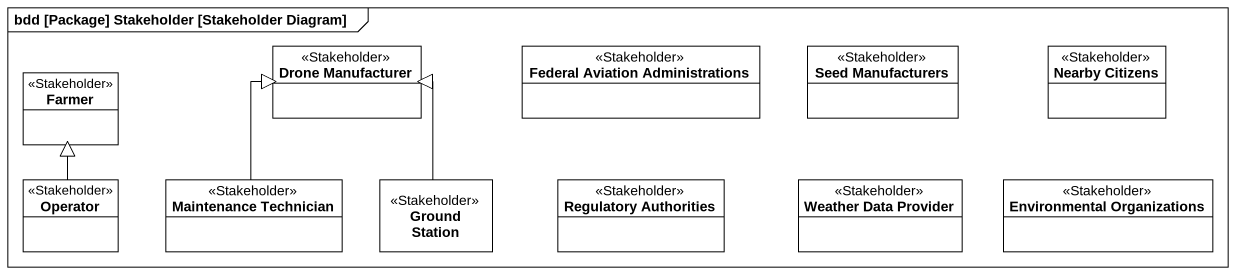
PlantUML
@startuml
mainframe bdd [Package] Stakeholder [Stakeholder Diagram]
hide circle
hide empty members
class "Drone Manufacturer" as Drone_Manufacturer <<Stakeholder>>
class "Federal Aviation Administrations" as Federal_Aviation <<Stakeholder>>
class "Seed Manufacturers" as Seed_Manufacturers <<Stakeholder>>
class "Nearby Citizens" as Nearby_Citizens <<Stakeholder>>
class Farmer <<Stakeholder>>
class Operator <<Stakeholder>>
class "Maintenance Technician" as Maintenance_Technician <<Stakeholder>>
class "Ground Station" as Ground_Station <<Stakeholder>>
class "Regulatory Authorities" as Regulatory_Authorities <<Stakeholder>>
class "Weather Data Provider" as Weather_Data_Provider <<Stakeholder>>
class "Environmental Organizations" as Environmental_Organizations <<Stakeholder>>
Operator -up-|> Farmer
Maintenance_Technician -up-|> Drone_Manufacturer
Ground_Station -up-|> Drone_Manufacturer
@enduml
